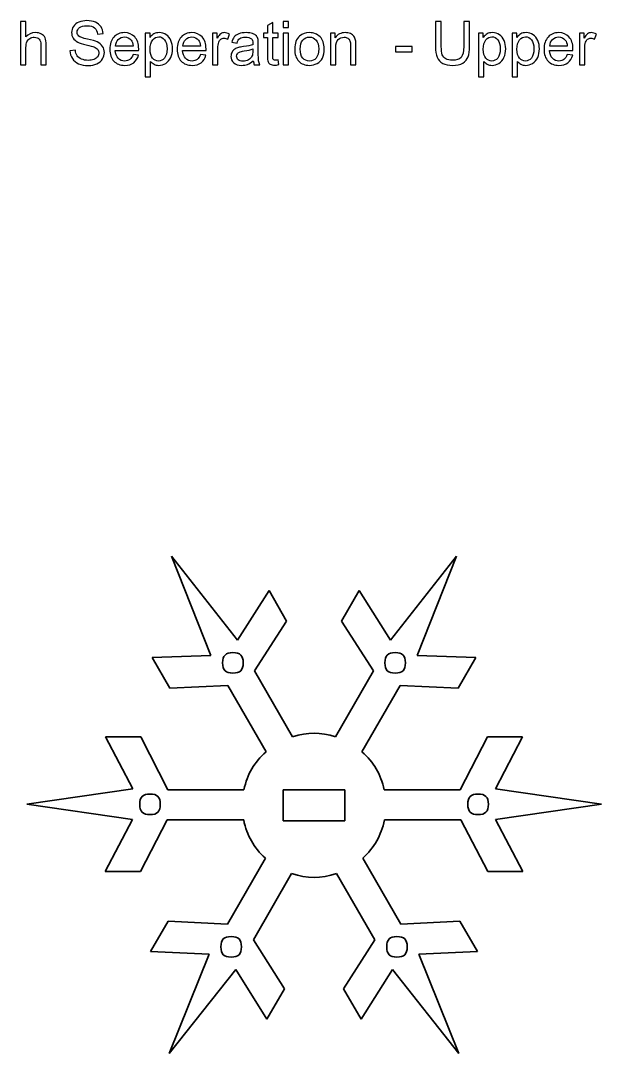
# Model space of a CAD drawing. Header units: centimetres. Extents: x -208 to 206, y -104 to 104.
# Drawn here: x 150.88 to 158.45, y 55.17 to 68.65 of the extents above; entities that cross this region are included whole.
import ezdxf

# ---------------------------------------------------------------- set-up
doc = ezdxf.new("R2010")
doc.units = ezdxf.units.CM
doc.header["$MEASUREMENT"] = 0
doc.layers.add('#Layer 1', color=7, linetype='Continuous')

msp = doc.modelspace()

# ---------------------------------------------------------------- linework, layer by layer
at = {"layer": '#Layer 1', "color": 8}
for points, knots in [([(150.87863, 68.07898), (150.87863, 68.07898), (150.87863, 68.64465), (150.87863, 68.64465), (150.87863, 68.64465), (150.87863, 68.64465), (150.94816, 68.64465), (150.94816, 68.64465), (150.94816, 68.64465), (150.94816, 68.64465), (150.94816, 68.44108), (150.94816, 68.44108), (150.94816, 68.44108), (150.98042, 68.47887), (151.0211, 68.4977), (151.07035, 68.4977), (151.07035, 68.4977), (151.1005, 68.4977), (151.12671, 68.49178), (151.14909, 68.47979), (151.14909, 68.47979), (151.17134, 68.46781), (151.18727, 68.45135), (151.19689, 68.43028), (151.19689, 68.43028), (151.2065, 68.40922), (151.21124, 68.37854), (151.21124, 68.33851), (151.21124, 68.33851), (151.21124, 68.33851), (151.21124, 68.07898), (151.21124, 68.07898), (151.21124, 68.07898), (151.21124, 68.07898), (151.14172, 68.07898), (151.14172, 68.07898), (151.14172, 68.07898), (151.14172, 68.07898), (151.14172, 68.33824), (151.14172, 68.33824), (151.14172, 68.33824), (151.14172, 68.37287), (151.13421, 68.39816), (151.11933, 68.41396), (151.11933, 68.41396), (151.10432, 68.42976), (151.08325, 68.43766), (151.05586, 68.43766), (151.05586, 68.43766), (151.03546, 68.43766), (151.01623, 68.43239), (150.99819, 68.42173), (150.99819, 68.42173), (150.98015, 68.41106), (150.96738, 68.39658), (150.95961, 68.37827), (150.95961, 68.37827), (150.95197, 68.3601), (150.94816, 68.33495), (150.94816, 68.30282), (150.94816, 68.30282), (150.94816, 68.30282), (150.94816, 68.07898), (150.94816, 68.07898), (150.94816, 68.07898), (150.94816, 68.07898), (150.87863, 68.07898), (150.87863, 68.07898)], [0, 0, 0, 0, 0.05555556, 0.05555556, 0.05555556, 0.05555556, 0.11111111, 0.11111111, 0.11111111, 0.11111111, 0.16666667, 0.16666667, 0.16666667, 0.16666667, 0.22222222, 0.22222222, 0.22222222, 0.22222222, 0.27777778, 0.27777778, 0.27777778, 0.27777778, 0.33333333, 0.33333333, 0.33333333, 0.33333333, 0.38888889, 0.38888889, 0.38888889, 0.38888889, 0.44444444, 0.44444444, 0.44444444, 0.44444444, 0.5, 0.5, 0.5, 0.5, 0.55555556, 0.55555556, 0.55555556, 0.55555556, 0.61111111, 0.61111111, 0.61111111, 0.61111111, 0.66666667, 0.66666667, 0.66666667, 0.66666667, 0.72222222, 0.72222222, 0.72222222, 0.72222222, 0.77777778, 0.77777778, 0.77777778, 0.77777778, 0.83333333, 0.83333333, 0.83333333, 0.83333333, 0.88888889, 0.88888889, 0.88888889, 0.88888889, 1, 1, 1, 1]), ([(151.52172, 68.26069), (151.52172, 68.26069), (151.59204, 68.26701), (151.59204, 68.26701), (151.59204, 68.26701), (151.59533, 68.23857), (151.6031, 68.21526), (151.61534, 68.19696), (151.61534, 68.19696), (151.62759, 68.17879), (151.64655, 68.16404), (151.67222, 68.15272), (151.67222, 68.15272), (151.6979, 68.14152), (151.72687, 68.13586), (151.759, 68.13586), (151.759, 68.13586), (151.78757, 68.13586), (151.81272, 68.14008), (151.83458, 68.14864), (151.83458, 68.14864), (151.85644, 68.15719), (151.87263, 68.16891), (151.8833, 68.18379), (151.8833, 68.18379), (151.89396, 68.19867), (151.89936, 68.21487), (151.89936, 68.23225), (151.89936, 68.23225), (151.89936, 68.24989), (151.89423, 68.2653), (151.88396, 68.2786), (151.88396, 68.2786), (151.87368, 68.29176), (151.8567, 68.30282), (151.833, 68.31191), (151.833, 68.31191), (151.81786, 68.3177), (151.78428, 68.32692), (151.73227, 68.33943), (151.73227, 68.33943), (151.68026, 68.35194), (151.64391, 68.36366), (151.62311, 68.37472), (151.62311, 68.37472), (151.59612, 68.38894), (151.5761, 68.40658), (151.56294, 68.42752), (151.56294, 68.42752), (151.54964, 68.44846), (151.54305, 68.47202), (151.54305, 68.49796), (151.54305, 68.49796), (151.54305, 68.52667), (151.55122, 68.5534), (151.56741, 68.57815), (151.56741, 68.57815), (151.58361, 68.60304), (151.60718, 68.62187), (151.63838, 68.63477), (151.63838, 68.63477), (151.66946, 68.64768), (151.70409, 68.65413), (151.74214, 68.65413), (151.74214, 68.65413), (151.78402, 68.65413), (151.82102, 68.64741), (151.85301, 68.63385), (151.85301, 68.63385), (151.88501, 68.62042), (151.90963, 68.60054), (151.92688, 68.5742), (151.92688, 68.5742), (151.94413, 68.548), (151.95335, 68.51824), (151.95466, 68.48506), (151.95466, 68.48506), (151.95466, 68.48506), (151.88277, 68.47953), (151.88277, 68.47953), (151.88277, 68.47953), (151.87895, 68.51521), (151.86592, 68.54221), (151.84366, 68.56038), (151.84366, 68.56038), (151.82141, 68.57868), (151.78849, 68.58777), (151.74504, 68.58777), (151.74504, 68.58777), (151.69974, 68.58777), (151.66669, 68.57947), (151.64602, 68.56288), (151.64602, 68.56288), (151.62535, 68.54629), (151.61495, 68.52627), (151.61495, 68.50284), (151.61495, 68.50284), (151.61495, 68.48256), (151.62232, 68.46584), (151.63694, 68.45267), (151.63694, 68.45267), (151.65142, 68.43963), (151.68895, 68.42607), (151.74978, 68.41238), (151.74978, 68.41238), (151.81061, 68.39855), (151.85235, 68.38657), (151.875, 68.3763), (151.875, 68.3763), (151.90779, 68.36116), (151.93215, 68.34206), (151.94782, 68.31876), (151.94782, 68.31876), (151.96349, 68.29558), (151.97125, 68.26885), (151.97125, 68.23857), (151.97125, 68.23857), (151.97125, 68.20841), (151.9627, 68.18024), (151.94545, 68.15364), (151.94545, 68.15364), (151.9282, 68.12704), (151.90357, 68.10637), (151.87131, 68.09162), (151.87131, 68.09162), (151.83905, 68.07687), (151.80284, 68.0695), (151.76242, 68.0695), (151.76242, 68.0695), (151.71133, 68.0695), (151.66854, 68.077), (151.63404, 68.09188), (151.63404, 68.09188), (151.59941, 68.10676), (151.57242, 68.12915), (151.5528, 68.15917), (151.5528, 68.15917), (151.53305, 68.18906), (151.52278, 68.2229), (151.52172, 68.26069)], [0, 0, 0, 0, 0.02777778, 0.02777778, 0.02777778, 0.02777778, 0.05555556, 0.05555556, 0.05555556, 0.05555556, 0.08333333, 0.08333333, 0.08333333, 0.08333333, 0.11111111, 0.11111111, 0.11111111, 0.11111111, 0.13888889, 0.13888889, 0.13888889, 0.13888889, 0.16666667, 0.16666667, 0.16666667, 0.16666667, 0.19444444, 0.19444444, 0.19444444, 0.19444444, 0.22222222, 0.22222222, 0.22222222, 0.22222222, 0.25, 0.25, 0.25, 0.25, 0.27777778, 0.27777778, 0.27777778, 0.27777778, 0.30555556, 0.30555556, 0.30555556, 0.30555556, 0.33333333, 0.33333333, 0.33333333, 0.33333333, 0.36111111, 0.36111111, 0.36111111, 0.36111111, 0.38888889, 0.38888889, 0.38888889, 0.38888889, 0.41666667, 0.41666667, 0.41666667, 0.41666667, 0.44444444, 0.44444444, 0.44444444, 0.44444444, 0.47222222, 0.47222222, 0.47222222, 0.47222222, 0.5, 0.5, 0.5, 0.5, 0.52777778, 0.52777778, 0.52777778, 0.52777778, 0.55555556, 0.55555556, 0.55555556, 0.55555556, 0.58333333, 0.58333333, 0.58333333, 0.58333333, 0.61111111, 0.61111111, 0.61111111, 0.61111111, 0.63888889, 0.63888889, 0.63888889, 0.63888889, 0.66666667, 0.66666667, 0.66666667, 0.66666667, 0.69444444, 0.69444444, 0.69444444, 0.69444444, 0.72222222, 0.72222222, 0.72222222, 0.72222222, 0.75, 0.75, 0.75, 0.75, 0.77777778, 0.77777778, 0.77777778, 0.77777778, 0.80555556, 0.80555556, 0.80555556, 0.80555556, 0.83333333, 0.83333333, 0.83333333, 0.83333333, 0.86111111, 0.86111111, 0.86111111, 0.86111111, 0.88888889, 0.88888889, 0.88888889, 0.88888889, 0.91666667, 0.91666667, 0.91666667, 0.91666667, 0.94444444, 0.94444444, 0.94444444, 0.94444444, 1, 1, 1, 1]), ([(154.23602, 68.141), (154.23602, 68.141), (154.2455, 68.07964), (154.2455, 68.07964), (154.2455, 68.07964), (154.22601, 68.07556), (154.2085, 68.07345), (154.19323, 68.07345), (154.19323, 68.07345), (154.16808, 68.07345), (154.14859, 68.0774), (154.13463, 68.08543), (154.13463, 68.08543), (154.12081, 68.09346), (154.11106, 68.10387), (154.1054, 68.1169), (154.1054, 68.1169), (154.09974, 68.12994), (154.09697, 68.15733), (154.09697, 68.19907), (154.09697, 68.19907), (154.09697, 68.19907), (154.09697, 68.43529), (154.09697, 68.43529), (154.09697, 68.43529), (154.09697, 68.43529), (154.04562, 68.43529), (154.04562, 68.43529), (154.04562, 68.43529), (154.04562, 68.43529), (154.04562, 68.48901), (154.04562, 68.48901), (154.04562, 68.48901), (154.04562, 68.48901), (154.09697, 68.48901), (154.09697, 68.48901), (154.09697, 68.48901), (154.09697, 68.48901), (154.09697, 68.5904), (154.09697, 68.5904), (154.09697, 68.5904), (154.09697, 68.5904), (154.1665, 68.63214), (154.1665, 68.63214), (154.1665, 68.63214), (154.1665, 68.63214), (154.1665, 68.48901), (154.1665, 68.48901), (154.1665, 68.48901), (154.1665, 68.48901), (154.23602, 68.48901), (154.23602, 68.48901), (154.23602, 68.48901), (154.23602, 68.48901), (154.23602, 68.43529), (154.23602, 68.43529), (154.23602, 68.43529), (154.23602, 68.43529), (154.1665, 68.43529), (154.1665, 68.43529), (154.1665, 68.43529), (154.1665, 68.43529), (154.1665, 68.19512), (154.1665, 68.19512), (154.1665, 68.19512), (154.1665, 68.17523), (154.16768, 68.16246), (154.17018, 68.1568), (154.17018, 68.1568), (154.17255, 68.15114), (154.1765, 68.14666), (154.18203, 68.14324), (154.18203, 68.14324), (154.18756, 68.13994), (154.19546, 68.13823), (154.20574, 68.13823), (154.20574, 68.13823), (154.21337, 68.13823), (154.22351, 68.13915), (154.23602, 68.141)], [0, 0, 0, 0, 0.04761905, 0.04761905, 0.04761905, 0.04761905, 0.0952381, 0.0952381, 0.0952381, 0.0952381, 0.14285714, 0.14285714, 0.14285714, 0.14285714, 0.19047619, 0.19047619, 0.19047619, 0.19047619, 0.23809524, 0.23809524, 0.23809524, 0.23809524, 0.28571429, 0.28571429, 0.28571429, 0.28571429, 0.33333333, 0.33333333, 0.33333333, 0.33333333, 0.38095238, 0.38095238, 0.38095238, 0.38095238, 0.42857143, 0.42857143, 0.42857143, 0.42857143, 0.47619048, 0.47619048, 0.47619048, 0.47619048, 0.52380952, 0.52380952, 0.52380952, 0.52380952, 0.57142857, 0.57142857, 0.57142857, 0.57142857, 0.61904762, 0.61904762, 0.61904762, 0.61904762, 0.66666667, 0.66666667, 0.66666667, 0.66666667, 0.71428571, 0.71428571, 0.71428571, 0.71428571, 0.76190476, 0.76190476, 0.76190476, 0.76190476, 0.80952381, 0.80952381, 0.80952381, 0.80952381, 0.85714286, 0.85714286, 0.85714286, 0.85714286, 0.9047619, 0.9047619, 0.9047619, 0.9047619, 1, 1, 1, 1]), ([(154.30462, 68.56564), (154.30462, 68.56564), (154.30462, 68.64465), (154.30462, 68.64465), (154.30462, 68.64465), (154.30462, 68.64465), (154.37415, 68.64465), (154.37415, 68.64465), (154.37415, 68.64465), (154.37415, 68.64465), (154.37415, 68.56564), (154.37415, 68.56564), (154.37415, 68.56564), (154.37415, 68.56564), (154.30462, 68.56564), (154.30462, 68.56564)], [0, 0, 0, 0, 0.2, 0.2, 0.2, 0.2, 0.4, 0.4, 0.4, 0.4, 0.6, 0.6, 0.6, 0.6, 1, 1, 1, 1]), ([(156.65972, 68.64465), (156.65972, 68.64465), (156.73478, 68.64465), (156.73478, 68.64465), (156.73478, 68.64465), (156.73478, 68.64465), (156.73478, 68.31797), (156.73478, 68.31797), (156.73478, 68.31797), (156.73478, 68.26108), (156.72832, 68.21592), (156.71555, 68.18248), (156.71555, 68.18248), (156.70265, 68.14916), (156.67947, 68.12191), (156.64603, 68.10097), (156.64603, 68.10097), (156.61245, 68.08003), (156.5686, 68.0695), (156.51409, 68.0695), (156.51409, 68.0695), (156.46129, 68.0695), (156.41797, 68.07858), (156.38439, 68.09689), (156.38439, 68.09689), (156.35068, 68.11519), (156.32672, 68.14152), (156.31237, 68.17615), (156.31237, 68.17615), (156.29802, 68.21079), (156.29077, 68.25806), (156.29077, 68.31797), (156.29077, 68.31797), (156.29077, 68.31797), (156.29077, 68.64465), (156.29077, 68.64465), (156.29077, 68.64465), (156.29077, 68.64465), (156.36583, 68.64465), (156.36583, 68.64465), (156.36583, 68.64465), (156.36583, 68.64465), (156.36583, 68.3181), (156.36583, 68.3181), (156.36583, 68.3181), (156.36583, 68.26898), (156.37044, 68.23264), (156.37952, 68.20947), (156.37952, 68.20947), (156.38861, 68.18616), (156.40414, 68.16812), (156.4264, 68.15561), (156.4264, 68.15561), (156.44852, 68.14297), (156.47564, 68.13665), (156.50764, 68.13665), (156.50764, 68.13665), (156.56242, 68.13665), (156.60152, 68.14916), (156.62483, 68.17405), (156.62483, 68.17405), (156.64813, 68.19907), (156.65972, 68.247), (156.65972, 68.3181), (156.65972, 68.3181), (156.65972, 68.3181), (156.65972, 68.64465), (156.65972, 68.64465)], [0, 0, 0, 0, 0.05555556, 0.05555556, 0.05555556, 0.05555556, 0.11111111, 0.11111111, 0.11111111, 0.11111111, 0.16666667, 0.16666667, 0.16666667, 0.16666667, 0.22222222, 0.22222222, 0.22222222, 0.22222222, 0.27777778, 0.27777778, 0.27777778, 0.27777778, 0.33333333, 0.33333333, 0.33333333, 0.33333333, 0.38888889, 0.38888889, 0.38888889, 0.38888889, 0.44444444, 0.44444444, 0.44444444, 0.44444444, 0.5, 0.5, 0.5, 0.5, 0.55555556, 0.55555556, 0.55555556, 0.55555556, 0.61111111, 0.61111111, 0.61111111, 0.61111111, 0.66666667, 0.66666667, 0.66666667, 0.66666667, 0.72222222, 0.72222222, 0.72222222, 0.72222222, 0.77777778, 0.77777778, 0.77777778, 0.77777778, 0.83333333, 0.83333333, 0.83333333, 0.83333333, 0.88888889, 0.88888889, 0.88888889, 0.88888889, 1, 1, 1, 1]), ([(152.34416, 68.21171), (152.34416, 68.21171), (152.41605, 68.20223), (152.41605, 68.20223), (152.41605, 68.20223), (152.40486, 68.16049), (152.38392, 68.12796), (152.35337, 68.10492), (152.35337, 68.10492), (152.32283, 68.08188), (152.28385, 68.07029), (152.23632, 68.07029), (152.23632, 68.07029), (152.17654, 68.07029), (152.12913, 68.08872), (152.09411, 68.12559), (152.09411, 68.12559), (152.05908, 68.16233), (152.04157, 68.21408), (152.04157, 68.28057), (152.04157, 68.28057), (152.04157, 68.34931), (152.05922, 68.40276), (152.09464, 68.44069), (152.09464, 68.44069), (152.13006, 68.47874), (152.17601, 68.4977), (152.2325, 68.4977), (152.2325, 68.4977), (152.28714, 68.4977), (152.33178, 68.47914), (152.36641, 68.44187), (152.36641, 68.44187), (152.40104, 68.40461), (152.41842, 68.3522), (152.41842, 68.28465), (152.41842, 68.28465), (152.41842, 68.28057), (152.41829, 68.27438), (152.41803, 68.26622), (152.41803, 68.26622), (152.41803, 68.26622), (152.11268, 68.26622), (152.11268, 68.26622), (152.11268, 68.26622), (152.11531, 68.22132), (152.12795, 68.18682), (152.15086, 68.16299), (152.15086, 68.16299), (152.17364, 68.13915), (152.20221, 68.12717), (152.23632, 68.12717), (152.23632, 68.12717), (152.26173, 68.12717), (152.28346, 68.13389), (152.30136, 68.14732), (152.30136, 68.14732), (152.3194, 68.16075), (152.33362, 68.18221), (152.34416, 68.21171)], [0, 0, 0, 0, 0.0625, 0.0625, 0.0625, 0.0625, 0.125, 0.125, 0.125, 0.125, 0.1875, 0.1875, 0.1875, 0.1875, 0.25, 0.25, 0.25, 0.25, 0.3125, 0.3125, 0.3125, 0.3125, 0.375, 0.375, 0.375, 0.375, 0.4375, 0.4375, 0.4375, 0.4375, 0.5, 0.5, 0.5, 0.5, 0.5625, 0.5625, 0.5625, 0.5625, 0.625, 0.625, 0.625, 0.625, 0.6875, 0.6875, 0.6875, 0.6875, 0.75, 0.75, 0.75, 0.75, 0.8125, 0.8125, 0.8125, 0.8125, 0.875, 0.875, 0.875, 0.875, 1, 1, 1, 1]), ([(152.50387, 67.92176), (152.50387, 67.92176), (152.50387, 68.48901), (152.50387, 68.48901), (152.50387, 68.48901), (152.50387, 68.48901), (152.56708, 68.48901), (152.56708, 68.48901), (152.56708, 68.48901), (152.56708, 68.48901), (152.56708, 68.43516), (152.56708, 68.43516), (152.56708, 68.43516), (152.58195, 68.45596), (152.59881, 68.47163), (152.61764, 68.48203), (152.61764, 68.48203), (152.63634, 68.49243), (152.65912, 68.4977), (152.68585, 68.4977), (152.68585, 68.4977), (152.72087, 68.4977), (152.75168, 68.48875), (152.77841, 68.47071), (152.77841, 68.47071), (152.80514, 68.4528), (152.82529, 68.42739), (152.83898, 68.39473), (152.83898, 68.39473), (152.85254, 68.36195), (152.85939, 68.32613), (152.85939, 68.28702), (152.85939, 68.28702), (152.85939, 68.24528), (152.85189, 68.20762), (152.83687, 68.17405), (152.83687, 68.17405), (152.82186, 68.1406), (152.80001, 68.11493), (152.7713, 68.09702), (152.7713, 68.09702), (152.74273, 68.07924), (152.71257, 68.07029), (152.68097, 68.07029), (152.68097, 68.07029), (152.6578, 68.07029), (152.63699, 68.07516), (152.61869, 68.08491), (152.61869, 68.08491), (152.60026, 68.09465), (152.58525, 68.10689), (152.5734, 68.12177), (152.5734, 68.12177), (152.5734, 68.12177), (152.5734, 67.92176), (152.5734, 67.92176), (152.5734, 67.92176), (152.5734, 67.92176), (152.50387, 67.92176), (152.50387, 67.92176)], [0, 0, 0, 0, 0.0625, 0.0625, 0.0625, 0.0625, 0.125, 0.125, 0.125, 0.125, 0.1875, 0.1875, 0.1875, 0.1875, 0.25, 0.25, 0.25, 0.25, 0.3125, 0.3125, 0.3125, 0.3125, 0.375, 0.375, 0.375, 0.375, 0.4375, 0.4375, 0.4375, 0.4375, 0.5, 0.5, 0.5, 0.5, 0.5625, 0.5625, 0.5625, 0.5625, 0.625, 0.625, 0.625, 0.625, 0.6875, 0.6875, 0.6875, 0.6875, 0.75, 0.75, 0.75, 0.75, 0.8125, 0.8125, 0.8125, 0.8125, 0.875, 0.875, 0.875, 0.875, 1, 1, 1, 1]), ([(153.22294, 68.21171), (153.22294, 68.21171), (153.29483, 68.20223), (153.29483, 68.20223), (153.29483, 68.20223), (153.28364, 68.16049), (153.2627, 68.12796), (153.23215, 68.10492), (153.23215, 68.10492), (153.20161, 68.08188), (153.16263, 68.07029), (153.1151, 68.07029), (153.1151, 68.07029), (153.05532, 68.07029), (153.00791, 68.08872), (152.97289, 68.12559), (152.97289, 68.12559), (152.93786, 68.16233), (152.92035, 68.21408), (152.92035, 68.28057), (152.92035, 68.28057), (152.92035, 68.34931), (152.938, 68.40276), (152.97342, 68.44069), (152.97342, 68.44069), (153.00884, 68.47874), (153.05479, 68.4977), (153.11128, 68.4977), (153.11128, 68.4977), (153.16592, 68.4977), (153.21056, 68.47914), (153.24519, 68.44187), (153.24519, 68.44187), (153.27982, 68.40461), (153.2972, 68.3522), (153.2972, 68.28465), (153.2972, 68.28465), (153.2972, 68.28057), (153.29707, 68.27438), (153.29681, 68.26622), (153.29681, 68.26622), (153.29681, 68.26622), (152.99146, 68.26622), (152.99146, 68.26622), (152.99146, 68.26622), (152.99409, 68.22132), (153.00673, 68.18682), (153.02964, 68.16299), (153.02964, 68.16299), (153.05242, 68.13915), (153.08099, 68.12717), (153.1151, 68.12717), (153.1151, 68.12717), (153.14051, 68.12717), (153.16224, 68.13389), (153.18014, 68.14732), (153.18014, 68.14732), (153.19818, 68.16075), (153.2124, 68.18221), (153.22294, 68.21171)], [0, 0, 0, 0, 0.0625, 0.0625, 0.0625, 0.0625, 0.125, 0.125, 0.125, 0.125, 0.1875, 0.1875, 0.1875, 0.1875, 0.25, 0.25, 0.25, 0.25, 0.3125, 0.3125, 0.3125, 0.3125, 0.375, 0.375, 0.375, 0.375, 0.4375, 0.4375, 0.4375, 0.4375, 0.5, 0.5, 0.5, 0.5, 0.5625, 0.5625, 0.5625, 0.5625, 0.625, 0.625, 0.625, 0.625, 0.6875, 0.6875, 0.6875, 0.6875, 0.75, 0.75, 0.75, 0.75, 0.8125, 0.8125, 0.8125, 0.8125, 0.875, 0.875, 0.875, 0.875, 1, 1, 1, 1]), ([(153.38186, 68.07898), (153.38186, 68.07898), (153.38186, 68.48901), (153.38186, 68.48901), (153.38186, 68.48901), (153.38186, 68.48901), (153.44428, 68.48901), (153.44428, 68.48901), (153.44428, 68.48901), (153.44428, 68.48901), (153.44428, 68.4262), (153.44428, 68.4262), (153.44428, 68.4262), (153.46021, 68.4553), (153.47496, 68.47453), (153.48852, 68.48374), (153.48852, 68.48374), (153.50208, 68.49309), (153.51696, 68.4977), (153.53316, 68.4977), (153.53316, 68.4977), (153.55659, 68.4977), (153.58043, 68.49033), (153.60465, 68.47571), (153.60465, 68.47571), (153.60465, 68.47571), (153.5799, 68.41159), (153.5799, 68.41159), (153.5799, 68.41159), (153.56305, 68.42107), (153.54619, 68.42581), (153.52934, 68.42581), (153.52934, 68.42581), (153.51419, 68.42581), (153.50063, 68.4212), (153.48865, 68.41211), (153.48865, 68.41211), (153.47667, 68.40303), (153.46811, 68.39039), (153.46297, 68.37419), (153.46297, 68.37419), (153.4552, 68.34957), (153.45139, 68.32258), (153.45139, 68.29321), (153.45139, 68.29321), (153.45139, 68.29321), (153.45139, 68.07898), (153.45139, 68.07898), (153.45139, 68.07898), (153.45139, 68.07898), (153.38186, 68.07898), (153.38186, 68.07898)], [0, 0, 0, 0, 0.07142857, 0.07142857, 0.07142857, 0.07142857, 0.14285714, 0.14285714, 0.14285714, 0.14285714, 0.21428571, 0.21428571, 0.21428571, 0.21428571, 0.28571429, 0.28571429, 0.28571429, 0.28571429, 0.35714286, 0.35714286, 0.35714286, 0.35714286, 0.42857143, 0.42857143, 0.42857143, 0.42857143, 0.5, 0.5, 0.5, 0.5, 0.57142857, 0.57142857, 0.57142857, 0.57142857, 0.64285714, 0.64285714, 0.64285714, 0.64285714, 0.71428571, 0.71428571, 0.71428571, 0.71428571, 0.78571429, 0.78571429, 0.78571429, 0.78571429, 0.85714286, 0.85714286, 0.85714286, 0.85714286, 1, 1, 1, 1]), ([(153.91356, 68.13033), (153.88775, 68.10834), (153.86286, 68.09294), (153.83903, 68.08385), (153.83903, 68.08385), (153.8152, 68.07477), (153.78965, 68.07029), (153.76226, 68.07029), (153.76226, 68.07029), (153.71723, 68.07029), (153.6826, 68.08122), (153.65837, 68.10321), (153.65837, 68.10321), (153.63415, 68.12507), (153.62203, 68.15311), (153.62203, 68.18722), (153.62203, 68.18722), (153.62203, 68.20723), (153.62664, 68.22553), (153.63573, 68.24212), (153.63573, 68.24212), (153.64494, 68.25871), (153.65692, 68.27188), (153.67167, 68.28189), (153.67167, 68.28189), (153.68655, 68.2919), (153.70314, 68.29953), (153.72171, 68.30467), (153.72171, 68.30467), (153.7354, 68.30822), (153.75607, 68.31165), (153.78359, 68.31507), (153.78359, 68.31507), (153.83969, 68.32165), (153.88116, 68.32969), (153.90763, 68.3389), (153.90763, 68.3389), (153.90789, 68.34838), (153.90803, 68.35444), (153.90803, 68.35694), (153.90803, 68.35694), (153.90803, 68.38512), (153.90144, 68.405), (153.88827, 68.41659), (153.88827, 68.41659), (153.8705, 68.43226), (153.84403, 68.44003), (153.80901, 68.44003), (153.80901, 68.44003), (153.77622, 68.44003), (153.75199, 68.43423), (153.73646, 68.42278), (153.73646, 68.42278), (153.72079, 68.41132), (153.70933, 68.39105), (153.70183, 68.36181), (153.70183, 68.36181), (153.70183, 68.36181), (153.63388, 68.37129), (153.63388, 68.37129), (153.63388, 68.37129), (153.64007, 68.40039), (153.65021, 68.42396), (153.66443, 68.44187), (153.66443, 68.44187), (153.67865, 68.45978), (153.69919, 68.47347), (153.72605, 68.48322), (153.72605, 68.48322), (153.75278, 68.49283), (153.78399, 68.4977), (153.81928, 68.4977), (153.81928, 68.4977), (153.8543, 68.4977), (153.88288, 68.49362), (153.90487, 68.48532), (153.90487, 68.48532), (153.92672, 68.47703), (153.94292, 68.46676), (153.95319, 68.45425), (153.95319, 68.45425), (153.96346, 68.44174), (153.9707, 68.42594), (153.97492, 68.40685), (153.97492, 68.40685), (153.97715, 68.395), (153.97834, 68.37366), (153.97834, 68.34299), (153.97834, 68.34299), (153.97834, 68.34299), (153.97834, 68.25081), (153.97834, 68.25081), (153.97834, 68.25081), (153.97834, 68.18643), (153.97979, 68.14574), (153.98268, 68.12849), (153.98268, 68.12849), (153.98545, 68.11124), (153.99124, 68.09478), (153.99967, 68.07898), (153.99967, 68.07898), (153.99967, 68.07898), (153.92699, 68.07898), (153.92699, 68.07898), (153.92699, 68.07898), (153.92001, 68.0936), (153.91553, 68.11071), (153.91356, 68.13033)], [0, 0, 0, 0, 0.03571429, 0.03571429, 0.03571429, 0.03571429, 0.07142857, 0.07142857, 0.07142857, 0.07142857, 0.10714286, 0.10714286, 0.10714286, 0.10714286, 0.14285714, 0.14285714, 0.14285714, 0.14285714, 0.17857143, 0.17857143, 0.17857143, 0.17857143, 0.21428571, 0.21428571, 0.21428571, 0.21428571, 0.25, 0.25, 0.25, 0.25, 0.28571429, 0.28571429, 0.28571429, 0.28571429, 0.32142857, 0.32142857, 0.32142857, 0.32142857, 0.35714286, 0.35714286, 0.35714286, 0.35714286, 0.39285714, 0.39285714, 0.39285714, 0.39285714, 0.42857143, 0.42857143, 0.42857143, 0.42857143, 0.46428571, 0.46428571, 0.46428571, 0.46428571, 0.5, 0.5, 0.5, 0.5, 0.53571429, 0.53571429, 0.53571429, 0.53571429, 0.57142857, 0.57142857, 0.57142857, 0.57142857, 0.60714286, 0.60714286, 0.60714286, 0.60714286, 0.64285714, 0.64285714, 0.64285714, 0.64285714, 0.67857143, 0.67857143, 0.67857143, 0.67857143, 0.71428571, 0.71428571, 0.71428571, 0.71428571, 0.75, 0.75, 0.75, 0.75, 0.78571429, 0.78571429, 0.78571429, 0.78571429, 0.82142857, 0.82142857, 0.82142857, 0.82142857, 0.85714286, 0.85714286, 0.85714286, 0.85714286, 0.89285714, 0.89285714, 0.89285714, 0.89285714, 0.92857143, 0.92857143, 0.92857143, 0.92857143, 1, 1, 1, 1]), ([(154.30462, 68.07898), (154.30462, 68.07898), (154.30462, 68.48901), (154.30462, 68.48901), (154.30462, 68.48901), (154.30462, 68.48901), (154.37415, 68.48901), (154.37415, 68.48901), (154.37415, 68.48901), (154.37415, 68.48901), (154.37415, 68.07898), (154.37415, 68.07898), (154.37415, 68.07898), (154.37415, 68.07898), (154.30462, 68.07898), (154.30462, 68.07898)], [0, 0, 0, 0, 0.2, 0.2, 0.2, 0.2, 0.4, 0.4, 0.4, 0.4, 0.6, 0.6, 0.6, 0.6, 1, 1, 1, 1]), ([(154.45407, 68.284), (154.45407, 68.35971), (154.47514, 68.4158), (154.51741, 68.45227), (154.51741, 68.45227), (154.55256, 68.48256), (154.59562, 68.4977), (154.64631, 68.4977), (154.64631, 68.4977), (154.70254, 68.4977), (154.74862, 68.47927), (154.78444, 68.4424), (154.78444, 68.4424), (154.82012, 68.40566), (154.83803, 68.3547), (154.83803, 68.28979), (154.83803, 68.28979), (154.83803, 68.23712), (154.83013, 68.19577), (154.81433, 68.16562), (154.81433, 68.16562), (154.79853, 68.13547), (154.77549, 68.11203), (154.7452, 68.09531), (154.7452, 68.09531), (154.71505, 68.07858), (154.682, 68.07029), (154.64631, 68.07029), (154.64631, 68.07029), (154.5889, 68.07029), (154.54256, 68.08859), (154.50714, 68.12533), (154.50714, 68.12533), (154.47172, 68.16207), (154.45407, 68.215), (154.45407, 68.284)], [0, 0, 0, 0, 0.1, 0.1, 0.1, 0.1, 0.2, 0.2, 0.2, 0.2, 0.3, 0.3, 0.3, 0.3, 0.4, 0.4, 0.4, 0.4, 0.5, 0.5, 0.5, 0.5, 0.6, 0.6, 0.6, 0.6, 0.7, 0.7, 0.7, 0.7, 0.8, 0.8, 0.8, 0.8, 1, 1, 1, 1]), ([(154.91953, 68.07898), (154.91953, 68.07898), (154.91953, 68.48901), (154.91953, 68.48901), (154.91953, 68.48901), (154.91953, 68.48901), (154.98195, 68.48901), (154.98195, 68.48901), (154.98195, 68.48901), (154.98195, 68.48901), (154.98195, 68.43081), (154.98195, 68.43081), (154.98195, 68.43081), (155.01197, 68.47545), (155.05542, 68.4977), (155.11217, 68.4977), (155.11217, 68.4977), (155.13693, 68.4977), (155.15957, 68.49322), (155.18025, 68.4844), (155.18025, 68.4844), (155.20092, 68.47558), (155.21646, 68.46386), (155.22673, 68.44951), (155.22673, 68.44951), (155.237, 68.43516), (155.24424, 68.41804), (155.24832, 68.39829), (155.24832, 68.39829), (155.25082, 68.38538), (155.25214, 68.36287), (155.25214, 68.33074), (155.25214, 68.33074), (155.25214, 68.33074), (155.25214, 68.07898), (155.25214, 68.07898), (155.25214, 68.07898), (155.25214, 68.07898), (155.18262, 68.07898), (155.18262, 68.07898), (155.18262, 68.07898), (155.18262, 68.07898), (155.18262, 68.32811), (155.18262, 68.32811), (155.18262, 68.32811), (155.18262, 68.35642), (155.17998, 68.37762), (155.17458, 68.39157), (155.17458, 68.39157), (155.16919, 68.40553), (155.15957, 68.41672), (155.14588, 68.42515), (155.14588, 68.42515), (155.13219, 68.43344), (155.11599, 68.43766), (155.09755, 68.43766), (155.09755, 68.43766), (155.06806, 68.43766), (155.04265, 68.42831), (155.02118, 68.40948), (155.02118, 68.40948), (154.99972, 68.39078), (154.98906, 68.3551), (154.98906, 68.30269), (154.98906, 68.30269), (154.98906, 68.30269), (154.98906, 68.07898), (154.98906, 68.07898), (154.98906, 68.07898), (154.98906, 68.07898), (154.91953, 68.07898), (154.91953, 68.07898)], [0, 0, 0, 0, 0.05263158, 0.05263158, 0.05263158, 0.05263158, 0.10526316, 0.10526316, 0.10526316, 0.10526316, 0.15789474, 0.15789474, 0.15789474, 0.15789474, 0.21052632, 0.21052632, 0.21052632, 0.21052632, 0.26315789, 0.26315789, 0.26315789, 0.26315789, 0.31578947, 0.31578947, 0.31578947, 0.31578947, 0.36842105, 0.36842105, 0.36842105, 0.36842105, 0.42105263, 0.42105263, 0.42105263, 0.42105263, 0.47368421, 0.47368421, 0.47368421, 0.47368421, 0.52631579, 0.52631579, 0.52631579, 0.52631579, 0.57894737, 0.57894737, 0.57894737, 0.57894737, 0.63157895, 0.63157895, 0.63157895, 0.63157895, 0.68421053, 0.68421053, 0.68421053, 0.68421053, 0.73684211, 0.73684211, 0.73684211, 0.73684211, 0.78947368, 0.78947368, 0.78947368, 0.78947368, 0.84210526, 0.84210526, 0.84210526, 0.84210526, 0.89473684, 0.89473684, 0.89473684, 0.89473684, 1, 1, 1, 1]), ([(156.85104, 67.92176), (156.85104, 67.92176), (156.85104, 68.48901), (156.85104, 68.48901), (156.85104, 68.48901), (156.85104, 68.48901), (156.91425, 68.48901), (156.91425, 68.48901), (156.91425, 68.48901), (156.91425, 68.48901), (156.91425, 68.43516), (156.91425, 68.43516), (156.91425, 68.43516), (156.92912, 68.45596), (156.94598, 68.47163), (156.96481, 68.48203), (156.96481, 68.48203), (156.98351, 68.49243), (157.00629, 68.4977), (157.03302, 68.4977), (157.03302, 68.4977), (157.06804, 68.4977), (157.09885, 68.48875), (157.12558, 68.47071), (157.12558, 68.47071), (157.15231, 68.4528), (157.17246, 68.42739), (157.18615, 68.39473), (157.18615, 68.39473), (157.19971, 68.36195), (157.20656, 68.32613), (157.20656, 68.28702), (157.20656, 68.28702), (157.20656, 68.24528), (157.19906, 68.20762), (157.18404, 68.17405), (157.18404, 68.17405), (157.16903, 68.1406), (157.14718, 68.11493), (157.11847, 68.09702), (157.11847, 68.09702), (157.0899, 68.07924), (157.05974, 68.07029), (157.02814, 68.07029), (157.02814, 68.07029), (157.00497, 68.07029), (156.98416, 68.07516), (156.96586, 68.08491), (156.96586, 68.08491), (156.94743, 68.09465), (156.93242, 68.10689), (156.92057, 68.12177), (156.92057, 68.12177), (156.92057, 68.12177), (156.92057, 67.92176), (156.92057, 67.92176), (156.92057, 67.92176), (156.92057, 67.92176), (156.85104, 67.92176), (156.85104, 67.92176)], [0, 0, 0, 0, 0.0625, 0.0625, 0.0625, 0.0625, 0.125, 0.125, 0.125, 0.125, 0.1875, 0.1875, 0.1875, 0.1875, 0.25, 0.25, 0.25, 0.25, 0.3125, 0.3125, 0.3125, 0.3125, 0.375, 0.375, 0.375, 0.375, 0.4375, 0.4375, 0.4375, 0.4375, 0.5, 0.5, 0.5, 0.5, 0.5625, 0.5625, 0.5625, 0.5625, 0.625, 0.625, 0.625, 0.625, 0.6875, 0.6875, 0.6875, 0.6875, 0.75, 0.75, 0.75, 0.75, 0.8125, 0.8125, 0.8125, 0.8125, 0.875, 0.875, 0.875, 0.875, 1, 1, 1, 1]), ([(157.29043, 67.92176), (157.29043, 67.92176), (157.29043, 68.48901), (157.29043, 68.48901), (157.29043, 68.48901), (157.29043, 68.48901), (157.35364, 68.48901), (157.35364, 68.48901), (157.35364, 68.48901), (157.35364, 68.48901), (157.35364, 68.43516), (157.35364, 68.43516), (157.35364, 68.43516), (157.36851, 68.45596), (157.38537, 68.47163), (157.4042, 68.48203), (157.4042, 68.48203), (157.4229, 68.49243), (157.44568, 68.4977), (157.47241, 68.4977), (157.47241, 68.4977), (157.50743, 68.4977), (157.53824, 68.48875), (157.56497, 68.47071), (157.56497, 68.47071), (157.5917, 68.4528), (157.61185, 68.42739), (157.62554, 68.39473), (157.62554, 68.39473), (157.6391, 68.36195), (157.64595, 68.32613), (157.64595, 68.28702), (157.64595, 68.28702), (157.64595, 68.24528), (157.63845, 68.20762), (157.62343, 68.17405), (157.62343, 68.17405), (157.60842, 68.1406), (157.58657, 68.11493), (157.55786, 68.09702), (157.55786, 68.09702), (157.52929, 68.07924), (157.49913, 68.07029), (157.46753, 68.07029), (157.46753, 68.07029), (157.44436, 68.07029), (157.42355, 68.07516), (157.40525, 68.08491), (157.40525, 68.08491), (157.38682, 68.09465), (157.37181, 68.10689), (157.35996, 68.12177), (157.35996, 68.12177), (157.35996, 68.12177), (157.35996, 67.92176), (157.35996, 67.92176), (157.35996, 67.92176), (157.35996, 67.92176), (157.29043, 67.92176), (157.29043, 67.92176)], [0, 0, 0, 0, 0.0625, 0.0625, 0.0625, 0.0625, 0.125, 0.125, 0.125, 0.125, 0.1875, 0.1875, 0.1875, 0.1875, 0.25, 0.25, 0.25, 0.25, 0.3125, 0.3125, 0.3125, 0.3125, 0.375, 0.375, 0.375, 0.375, 0.4375, 0.4375, 0.4375, 0.4375, 0.5, 0.5, 0.5, 0.5, 0.5625, 0.5625, 0.5625, 0.5625, 0.625, 0.625, 0.625, 0.625, 0.6875, 0.6875, 0.6875, 0.6875, 0.75, 0.75, 0.75, 0.75, 0.8125, 0.8125, 0.8125, 0.8125, 0.875, 0.875, 0.875, 0.875, 1, 1, 1, 1]), ([(158.0095, 68.21171), (158.0095, 68.21171), (158.08139, 68.20223), (158.08139, 68.20223), (158.08139, 68.20223), (158.0702, 68.16049), (158.04926, 68.12796), (158.01871, 68.10492), (158.01871, 68.10492), (157.98817, 68.08188), (157.94919, 68.07029), (157.90166, 68.07029), (157.90166, 68.07029), (157.84188, 68.07029), (157.79447, 68.08872), (157.75945, 68.12559), (157.75945, 68.12559), (157.72442, 68.16233), (157.70691, 68.21408), (157.70691, 68.28057), (157.70691, 68.28057), (157.70691, 68.34931), (157.72456, 68.40276), (157.75998, 68.44069), (157.75998, 68.44069), (157.7954, 68.47874), (157.84135, 68.4977), (157.89784, 68.4977), (157.89784, 68.4977), (157.95248, 68.4977), (157.99712, 68.47914), (158.03175, 68.44187), (158.03175, 68.44187), (158.06638, 68.40461), (158.08376, 68.3522), (158.08376, 68.28465), (158.08376, 68.28465), (158.08376, 68.28057), (158.08363, 68.27438), (158.08337, 68.26622), (158.08337, 68.26622), (158.08337, 68.26622), (157.77802, 68.26622), (157.77802, 68.26622), (157.77802, 68.26622), (157.78065, 68.22132), (157.79329, 68.18682), (157.8162, 68.16299), (157.8162, 68.16299), (157.83898, 68.13915), (157.86755, 68.12717), (157.90166, 68.12717), (157.90166, 68.12717), (157.92707, 68.12717), (157.9488, 68.13389), (157.9667, 68.14732), (157.9667, 68.14732), (157.98474, 68.16075), (157.99896, 68.18221), (158.0095, 68.21171)], [0, 0, 0, 0, 0.0625, 0.0625, 0.0625, 0.0625, 0.125, 0.125, 0.125, 0.125, 0.1875, 0.1875, 0.1875, 0.1875, 0.25, 0.25, 0.25, 0.25, 0.3125, 0.3125, 0.3125, 0.3125, 0.375, 0.375, 0.375, 0.375, 0.4375, 0.4375, 0.4375, 0.4375, 0.5, 0.5, 0.5, 0.5, 0.5625, 0.5625, 0.5625, 0.5625, 0.625, 0.625, 0.625, 0.625, 0.6875, 0.6875, 0.6875, 0.6875, 0.75, 0.75, 0.75, 0.75, 0.8125, 0.8125, 0.8125, 0.8125, 0.875, 0.875, 0.875, 0.875, 1, 1, 1, 1]), ([(158.16842, 68.07898), (158.16842, 68.07898), (158.16842, 68.48901), (158.16842, 68.48901), (158.16842, 68.48901), (158.16842, 68.48901), (158.23084, 68.48901), (158.23084, 68.48901), (158.23084, 68.48901), (158.23084, 68.48901), (158.23084, 68.4262), (158.23084, 68.4262), (158.23084, 68.4262), (158.24677, 68.4553), (158.26152, 68.47453), (158.27508, 68.48374), (158.27508, 68.48374), (158.28864, 68.49309), (158.30352, 68.4977), (158.31972, 68.4977), (158.31972, 68.4977), (158.34315, 68.4977), (158.36699, 68.49033), (158.39121, 68.47571), (158.39121, 68.47571), (158.39121, 68.47571), (158.36646, 68.41159), (158.36646, 68.41159), (158.36646, 68.41159), (158.34961, 68.42107), (158.33275, 68.42581), (158.3159, 68.42581), (158.3159, 68.42581), (158.30075, 68.42581), (158.28719, 68.4212), (158.27521, 68.41211), (158.27521, 68.41211), (158.26323, 68.40303), (158.25467, 68.39039), (158.24953, 68.37419), (158.24953, 68.37419), (158.24176, 68.34957), (158.23795, 68.32258), (158.23795, 68.29321), (158.23795, 68.29321), (158.23795, 68.29321), (158.23795, 68.07898), (158.23795, 68.07898), (158.23795, 68.07898), (158.23795, 68.07898), (158.16842, 68.07898), (158.16842, 68.07898)], [0, 0, 0, 0, 0.07142857, 0.07142857, 0.07142857, 0.07142857, 0.14285714, 0.14285714, 0.14285714, 0.14285714, 0.21428571, 0.21428571, 0.21428571, 0.21428571, 0.28571429, 0.28571429, 0.28571429, 0.28571429, 0.35714286, 0.35714286, 0.35714286, 0.35714286, 0.42857143, 0.42857143, 0.42857143, 0.42857143, 0.5, 0.5, 0.5, 0.5, 0.57142857, 0.57142857, 0.57142857, 0.57142857, 0.64285714, 0.64285714, 0.64285714, 0.64285714, 0.71428571, 0.71428571, 0.71428571, 0.71428571, 0.78571429, 0.78571429, 0.78571429, 0.78571429, 0.85714286, 0.85714286, 0.85714286, 0.85714286, 1, 1, 1, 1]), ([(152.11663, 68.3231), (152.11663, 68.3231), (152.34495, 68.3231), (152.34495, 68.3231), (152.34495, 68.3231), (152.34192, 68.3576), (152.3331, 68.38341), (152.31874, 68.40066), (152.31874, 68.40066), (152.29675, 68.42739), (152.26805, 68.44082), (152.23289, 68.44082), (152.23289, 68.44082), (152.20103, 68.44082), (152.1743, 68.43015), (152.15257, 68.40882), (152.15257, 68.40882), (152.13098, 68.38749), (152.119, 68.35892), (152.11663, 68.3231)], [0, 0, 0, 0, 0.16666667, 0.16666667, 0.16666667, 0.16666667, 0.33333333, 0.33333333, 0.33333333, 0.33333333, 0.5, 0.5, 0.5, 0.5, 0.66666667, 0.66666667, 0.66666667, 0.66666667, 1, 1, 1, 1]), ([(152.56708, 68.28149), (152.56708, 68.22896), (152.57774, 68.19011), (152.59894, 68.16496), (152.59894, 68.16496), (152.62027, 68.13981), (152.64608, 68.12717), (152.67636, 68.12717), (152.67636, 68.12717), (152.70718, 68.12717), (152.73351, 68.14021), (152.75537, 68.16628), (152.75537, 68.16628), (152.77736, 68.19235), (152.78829, 68.23264), (152.78829, 68.28729), (152.78829, 68.28729), (152.78829, 68.33943), (152.77762, 68.37841), (152.75616, 68.40434), (152.75616, 68.40434), (152.7347, 68.43028), (152.70915, 68.44319), (152.67939, 68.44319), (152.67939, 68.44319), (152.6499, 68.44319), (152.62383, 68.42936), (152.60118, 68.40184), (152.60118, 68.40184), (152.5784, 68.37419), (152.56708, 68.33416), (152.56708, 68.28149)], [0, 0, 0, 0, 0.11111111, 0.11111111, 0.11111111, 0.11111111, 0.22222222, 0.22222222, 0.22222222, 0.22222222, 0.33333333, 0.33333333, 0.33333333, 0.33333333, 0.44444444, 0.44444444, 0.44444444, 0.44444444, 0.55555556, 0.55555556, 0.55555556, 0.55555556, 0.66666667, 0.66666667, 0.66666667, 0.66666667, 0.77777778, 0.77777778, 0.77777778, 0.77777778, 1, 1, 1, 1]), ([(152.99541, 68.3231), (152.99541, 68.3231), (153.22373, 68.3231), (153.22373, 68.3231), (153.22373, 68.3231), (153.2207, 68.3576), (153.21188, 68.38341), (153.19752, 68.40066), (153.19752, 68.40066), (153.17553, 68.42739), (153.14683, 68.44082), (153.11167, 68.44082), (153.11167, 68.44082), (153.07981, 68.44082), (153.05308, 68.43015), (153.03135, 68.40882), (153.03135, 68.40882), (153.00976, 68.38749), (152.99778, 68.35892), (152.99541, 68.3231)], [0, 0, 0, 0, 0.16666667, 0.16666667, 0.16666667, 0.16666667, 0.33333333, 0.33333333, 0.33333333, 0.33333333, 0.5, 0.5, 0.5, 0.5, 0.66666667, 0.66666667, 0.66666667, 0.66666667, 1, 1, 1, 1]), ([(154.52517, 68.28386), (154.52517, 68.23146), (154.53663, 68.19222), (154.55954, 68.16628), (154.55954, 68.16628), (154.58258, 68.14021), (154.61142, 68.12717), (154.64631, 68.12717), (154.64631, 68.12717), (154.68081, 68.12717), (154.70952, 68.14021), (154.73256, 68.16641), (154.73256, 68.16641), (154.75547, 68.19261), (154.76693, 68.23251), (154.76693, 68.2861), (154.76693, 68.2861), (154.76693, 68.33666), (154.75534, 68.37498), (154.7323, 68.40092), (154.7323, 68.40092), (154.70925, 68.42699), (154.68055, 68.44003), (154.64631, 68.44003), (154.64631, 68.44003), (154.61142, 68.44003), (154.58258, 68.42712), (154.55954, 68.40118), (154.55954, 68.40118), (154.53663, 68.37525), (154.52517, 68.33614), (154.52517, 68.28386)], [0, 0, 0, 0, 0.11111111, 0.11111111, 0.11111111, 0.11111111, 0.22222222, 0.22222222, 0.22222222, 0.22222222, 0.33333333, 0.33333333, 0.33333333, 0.33333333, 0.44444444, 0.44444444, 0.44444444, 0.44444444, 0.55555556, 0.55555556, 0.55555556, 0.55555556, 0.66666667, 0.66666667, 0.66666667, 0.66666667, 0.77777778, 0.77777778, 0.77777778, 0.77777778, 1, 1, 1, 1]), ([(156.91425, 68.28149), (156.91425, 68.22896), (156.92491, 68.19011), (156.94611, 68.16496), (156.94611, 68.16496), (156.96744, 68.13981), (156.99325, 68.12717), (157.02353, 68.12717), (157.02353, 68.12717), (157.05435, 68.12717), (157.08068, 68.14021), (157.10254, 68.16628), (157.10254, 68.16628), (157.12453, 68.19235), (157.13546, 68.23264), (157.13546, 68.28729), (157.13546, 68.28729), (157.13546, 68.33943), (157.12479, 68.37841), (157.10333, 68.40434), (157.10333, 68.40434), (157.08187, 68.43028), (157.05632, 68.44319), (157.02656, 68.44319), (157.02656, 68.44319), (156.99707, 68.44319), (156.971, 68.42936), (156.94835, 68.40184), (156.94835, 68.40184), (156.92557, 68.37419), (156.91425, 68.33416), (156.91425, 68.28149)], [0, 0, 0, 0, 0.11111111, 0.11111111, 0.11111111, 0.11111111, 0.22222222, 0.22222222, 0.22222222, 0.22222222, 0.33333333, 0.33333333, 0.33333333, 0.33333333, 0.44444444, 0.44444444, 0.44444444, 0.44444444, 0.55555556, 0.55555556, 0.55555556, 0.55555556, 0.66666667, 0.66666667, 0.66666667, 0.66666667, 0.77777778, 0.77777778, 0.77777778, 0.77777778, 1, 1, 1, 1]), ([(157.35364, 68.28149), (157.35364, 68.22896), (157.3643, 68.19011), (157.3855, 68.16496), (157.3855, 68.16496), (157.40683, 68.13981), (157.43264, 68.12717), (157.46292, 68.12717), (157.46292, 68.12717), (157.49374, 68.12717), (157.52007, 68.14021), (157.54193, 68.16628), (157.54193, 68.16628), (157.56392, 68.19235), (157.57485, 68.23264), (157.57485, 68.28729), (157.57485, 68.28729), (157.57485, 68.33943), (157.56418, 68.37841), (157.54272, 68.40434), (157.54272, 68.40434), (157.52126, 68.43028), (157.49571, 68.44319), (157.46595, 68.44319), (157.46595, 68.44319), (157.43646, 68.44319), (157.41039, 68.42936), (157.38774, 68.40184), (157.38774, 68.40184), (157.36496, 68.37419), (157.35364, 68.33416), (157.35364, 68.28149)], [0, 0, 0, 0, 0.11111111, 0.11111111, 0.11111111, 0.11111111, 0.22222222, 0.22222222, 0.22222222, 0.22222222, 0.33333333, 0.33333333, 0.33333333, 0.33333333, 0.44444444, 0.44444444, 0.44444444, 0.44444444, 0.55555556, 0.55555556, 0.55555556, 0.55555556, 0.66666667, 0.66666667, 0.66666667, 0.66666667, 0.77777778, 0.77777778, 0.77777778, 0.77777778, 1, 1, 1, 1]), ([(157.78197, 68.3231), (157.78197, 68.3231), (158.01029, 68.3231), (158.01029, 68.3231), (158.01029, 68.3231), (158.00726, 68.3576), (157.99844, 68.38341), (157.98408, 68.40066), (157.98408, 68.40066), (157.96209, 68.42739), (157.93339, 68.44082), (157.89823, 68.44082), (157.89823, 68.44082), (157.86637, 68.44082), (157.83964, 68.43015), (157.81791, 68.40882), (157.81791, 68.40882), (157.79632, 68.38749), (157.78434, 68.35892), (157.78197, 68.3231)], [0, 0, 0, 0, 0.16666667, 0.16666667, 0.16666667, 0.16666667, 0.33333333, 0.33333333, 0.33333333, 0.33333333, 0.5, 0.5, 0.5, 0.5, 0.66666667, 0.66666667, 0.66666667, 0.66666667, 1, 1, 1, 1]), ([(153.90803, 68.28439), (153.88274, 68.27412), (153.84482, 68.26543), (153.79426, 68.25832), (153.79426, 68.25832), (153.76556, 68.25424), (153.74528, 68.24963), (153.73343, 68.24449), (153.73343, 68.24449), (153.72158, 68.23936), (153.71249, 68.23185), (153.70604, 68.22211), (153.70604, 68.22211), (153.69959, 68.21223), (153.6963, 68.2013), (153.6963, 68.18919), (153.6963, 68.18919), (153.6963, 68.17089), (153.70327, 68.15548), (153.71736, 68.14324), (153.71736, 68.14324), (153.73145, 68.13099), (153.75199, 68.1248), (153.77899, 68.1248), (153.77899, 68.1248), (153.80572, 68.1248), (153.82955, 68.1306), (153.85048, 68.14231), (153.85048, 68.14231), (153.87129, 68.1539), (153.88669, 68.16983), (153.89644, 68.18998), (153.89644, 68.18998), (153.90394, 68.20565), (153.90763, 68.22869), (153.90763, 68.25911), (153.90763, 68.25911), (153.90763, 68.25911), (153.90803, 68.28439), (153.90803, 68.28439)], [0, 0, 0, 0, 0.09090909, 0.09090909, 0.09090909, 0.09090909, 0.18181818, 0.18181818, 0.18181818, 0.18181818, 0.27272727, 0.27272727, 0.27272727, 0.27272727, 0.36363636, 0.36363636, 0.36363636, 0.36363636, 0.45454545, 0.45454545, 0.45454545, 0.45454545, 0.54545455, 0.54545455, 0.54545455, 0.54545455, 0.63636364, 0.63636364, 0.63636364, 0.63636364, 0.72727273, 0.72727273, 0.72727273, 0.72727273, 0.81818182, 0.81818182, 0.81818182, 0.81818182, 1, 1, 1, 1]), ([(155.77027, 68.24884), (155.77027, 68.24884), (155.77027, 68.31836), (155.77027, 68.31836), (155.77027, 68.31836), (155.77027, 68.31836), (155.98516, 68.31836), (155.98516, 68.31836), (155.98516, 68.31836), (155.98516, 68.31836), (155.98516, 68.24884), (155.98516, 68.24884), (155.98516, 68.24884), (155.98516, 68.24884), (155.77027, 68.24884), (155.77027, 68.24884)], [0, 0, 0, 0, 0.2, 0.2, 0.2, 0.2, 0.4, 0.4, 0.4, 0.4, 0.6, 0.6, 0.6, 0.6, 1, 1, 1, 1])]:
    msp.add_open_spline(points, degree=3, knots=knots, dxfattribs=at)
at = {"layer": '#Layer 1', "color": 127, "lineweight": 35}
for points in [[(152.84682, 61.66592), (152.84682, 61.66592), (153.36113, 60.36784), (153.36113, 60.36784)], [(152.84682, 61.66592), (152.84682, 61.66592), (153.70855, 60.56743), (153.70855, 60.56743)], [(156.56522, 61.66592), (156.56522, 61.66592), (155.7035, 60.56743), (155.7035, 60.56743)], [(156.56522, 61.66592), (156.56522, 61.66592), (156.05092, 60.36784), (156.05092, 60.36784)], [(153.70855, 60.56743), (153.70855, 60.56743), (154.11959, 61.21434), (154.11959, 61.21434)], [(154.11959, 61.21434), (154.11959, 61.21434), (154.3483, 60.81562), (154.3483, 60.81562)], [(155.29268, 61.21434), (155.29268, 61.21434), (155.06375, 60.81562), (155.06375, 60.81562)], [(155.7035, 60.56743), (155.7035, 60.56743), (155.29268, 61.21434), (155.29268, 61.21434)], [(154.3483, 60.81562), (154.3483, 60.81562), (153.92942, 60.16512), (153.92942, 60.16512)], [(155.06375, 60.81562), (155.06375, 60.81562), (155.48286, 60.16512), (155.48286, 60.16512)], [(153.36113, 60.36784), (153.36113, 60.36784), (152.59527, 60.33917), (152.59527, 60.33917)], [(152.59527, 60.33917), (152.59527, 60.33917), (152.8242, 59.94068), (152.8242, 59.94068)], [(156.05092, 60.36784), (156.05092, 60.36784), (156.817, 60.33917), (156.817, 60.33917)], [(156.817, 60.33917), (156.817, 60.33917), (156.58785, 59.94068), (156.58785, 59.94068)], [(154.42513, 59.30608), (154.42513, 59.30608), (153.92942, 60.16512), (153.92942, 60.16512)], [(154.98692, 59.30608), (154.98692, 59.30608), (155.48286, 60.16512), (155.48286, 60.16512)], [(152.8242, 59.94068), (152.8242, 59.94068), (153.58334, 59.97383), (153.58334, 59.97383)], [(153.58334, 59.97383), (153.58334, 59.97383), (154.08151, 59.11098), (154.08151, 59.11098)], [(155.82871, 59.97383), (155.82871, 59.97383), (155.33054, 59.11098), (155.33054, 59.11098)], [(156.58785, 59.94068), (156.58785, 59.94068), (155.82871, 59.97383), (155.82871, 59.97383)], [(154.98692, 59.30608), (154.79226, 59.36724), (154.61978, 59.36724), (154.42513, 59.30608)], [(151.98532, 59.30496), (151.98532, 59.30496), (152.44497, 59.30384), (152.44497, 59.30384)], [(152.34014, 58.62557), (152.34014, 58.62557), (151.98532, 59.30496), (151.98532, 59.30496)], [(152.44497, 59.30384), (152.44497, 59.30384), (152.79911, 58.61549), (152.79911, 58.61549)], [(156.96708, 59.30384), (156.96708, 59.30384), (156.61316, 58.61549), (156.61316, 58.61549)], [(157.42695, 59.30496), (157.42695, 59.30496), (156.96708, 59.30384), (156.96708, 59.30384)], [(157.07191, 58.62557), (157.07191, 58.62557), (157.42695, 59.30496), (157.42695, 59.30496)], [(154.08151, 59.11098), (153.92538, 58.97143), (153.83646, 58.82), (153.79076, 58.61549)], [(155.62129, 58.61549), (155.57582, 58.82), (155.48689, 58.97143), (155.33054, 59.11098)], [(150.95806, 58.42845), (150.95806, 58.42845), (152.34014, 58.62557), (152.34014, 58.62557)], [(153.79076, 58.61549), (153.79076, 58.61549), (152.79911, 58.61549), (152.79911, 58.61549)], [(154.97393, 58.61236), (154.97393, 58.61236), (154.30417, 58.61236), (154.30417, 58.61236)], [(154.30417, 58.61236), (154.30417, 58.61236), (154.30417, 58.2105), (154.30417, 58.2105)], [(155.10788, 58.61236), (155.10788, 58.61236), (154.43812, 58.61236), (154.43812, 58.61236)], [(155.10788, 58.2105), (155.10788, 58.2105), (155.10788, 58.61236), (155.10788, 58.61236)], [(155.62129, 58.61549), (155.62129, 58.61549), (156.61316, 58.61549), (156.61316, 58.61549)], [(158.45399, 58.42845), (158.45399, 58.42845), (157.07191, 58.62557), (157.07191, 58.62557)], [(150.95806, 58.42845), (150.95806, 58.42845), (152.33924, 58.22484), (152.33924, 58.22484)], [(158.45399, 58.42845), (158.45399, 58.42845), (157.07303, 58.22484), (157.07303, 58.22484)], [(152.33924, 58.22484), (152.33924, 58.22484), (151.98106, 57.54724), (151.98106, 57.54724)], [(152.44071, 57.54634), (152.44071, 57.54634), (152.7915, 58.22036), (152.7915, 58.22036)], [(152.7915, 58.22036), (152.7915, 58.22036), (153.78807, 58.22036), (153.78807, 58.22036)], [(153.78807, 58.22036), (153.83063, 58.0154), (153.91732, 57.86263), (154.07166, 57.72084)], [(154.30417, 58.2105), (154.30417, 58.2105), (155.10788, 58.2105), (155.10788, 58.2105)], [(155.34062, 57.72084), (155.49473, 57.86263), (155.58142, 58.0154), (155.6242, 58.22036)], [(156.62055, 58.22036), (156.62055, 58.22036), (155.6242, 58.22036), (155.6242, 58.22036)], [(156.97134, 57.54634), (156.97134, 57.54634), (156.62055, 58.22036), (156.62055, 58.22036)], [(157.07303, 58.22484), (157.07303, 58.22484), (157.43098, 57.54724), (157.43098, 57.54724)], [(154.07166, 57.72084), (154.07166, 57.72084), (153.57572, 56.8618), (153.57572, 56.8618)], [(155.34062, 57.72084), (155.34062, 57.72084), (155.83633, 56.8618), (155.83633, 56.8618)], [(151.98106, 57.54724), (151.98106, 57.54724), (152.44071, 57.54634), (152.44071, 57.54634)], [(153.91441, 56.65796), (153.91441, 56.65796), (154.41258, 57.5208), (154.41258, 57.5208)], [(154.41258, 57.5208), (154.61665, 57.4536), (154.79562, 57.4536), (154.99946, 57.5208)], [(155.49786, 56.65796), (155.49786, 56.65796), (154.99946, 57.5208), (154.99946, 57.5208)], [(157.43098, 57.54724), (157.43098, 57.54724), (156.97134, 57.54634), (156.97134, 57.54634)], [(152.57175, 56.50183), (152.57175, 56.50183), (152.8027, 56.89943), (152.8027, 56.89943)], [(152.8027, 56.89943), (152.8027, 56.89943), (153.57572, 56.8618), (153.57572, 56.8618)], [(156.60935, 56.89943), (156.60935, 56.89943), (155.83633, 56.8618), (155.83633, 56.8618)], [(156.8403, 56.50183), (156.8403, 56.50183), (156.60935, 56.89943), (156.60935, 56.89943)], [(154.32276, 56.01709), (154.32276, 56.01709), (153.91441, 56.65796), (153.91441, 56.65796)], [(155.08951, 56.01709), (155.08951, 56.01709), (155.49786, 56.65796), (155.49786, 56.65796)], [(153.33761, 56.46957), (153.33761, 56.46957), (152.57175, 56.50183), (152.57175, 56.50183)], [(156.07444, 56.46957), (156.07444, 56.46957), (156.8403, 56.50183), (156.8403, 56.50183)], [(152.81726, 55.17418), (152.81726, 55.17418), (153.33761, 56.46957), (153.33761, 56.46957)], [(156.59479, 55.17418), (156.59479, 55.17418), (156.07444, 56.46957), (156.07444, 56.46957)], [(152.81726, 55.17418), (152.81726, 55.17418), (153.68414, 56.26842), (153.68414, 56.26842)], [(153.68414, 56.26842), (153.68414, 56.26842), (154.09204, 55.61949), (154.09204, 55.61949)], [(155.72791, 56.26842), (155.72791, 56.26842), (155.32023, 55.61949), (155.32023, 55.61949)], [(156.59479, 55.17418), (156.59479, 55.17418), (155.72791, 56.26842), (155.72791, 56.26842)], [(154.09204, 55.61949), (154.09204, 55.61949), (154.32276, 56.01709), (154.32276, 56.01709)], [(155.32023, 55.61949), (155.32023, 55.61949), (155.08951, 56.01709), (155.08951, 56.01709)]]:
    msp.add_open_spline(points, degree=3, dxfattribs=at)
for points in [[(153.78158, 60.2713), (153.78158, 60.36605), (153.74238, 60.40525), (153.64762, 60.40525), (153.64762, 60.40525), (153.55287, 60.40525), (153.51367, 60.36605), (153.51367, 60.2713), (153.51367, 60.2713), (153.51367, 60.17655), (153.55287, 60.13735), (153.64762, 60.13735), (153.64762, 60.13735), (153.74238, 60.13735), (153.78158, 60.17655), (153.78158, 60.2713)], [(155.89838, 60.2713), (155.89838, 60.36605), (155.85918, 60.40525), (155.76442, 60.40525), (155.76442, 60.40525), (155.66967, 60.40525), (155.63047, 60.36605), (155.63047, 60.2713), (155.63047, 60.2713), (155.63047, 60.17655), (155.66967, 60.13735), (155.76442, 60.13735), (155.76442, 60.13735), (155.85918, 60.13735), (155.89838, 60.17655), (155.89838, 60.2713)], [(152.7001, 58.42464), (152.7001, 58.5194), (152.6609, 58.5586), (152.56615, 58.5586), (152.56615, 58.5586), (152.4714, 58.5586), (152.4322, 58.5194), (152.4322, 58.42464), (152.4322, 58.42464), (152.4322, 58.32989), (152.4714, 58.29069), (152.56615, 58.29069), (152.56615, 58.29069), (152.6609, 58.29069), (152.7001, 58.32989), (152.7001, 58.42464)], [(156.97985, 58.42464), (156.97985, 58.5194), (156.94065, 58.5586), (156.8459, 58.5586), (156.8459, 58.5586), (156.75114, 58.5586), (156.71194, 58.5194), (156.71194, 58.42464), (156.71194, 58.42464), (156.71194, 58.32989), (156.75114, 58.29069), (156.8459, 58.29069), (156.8459, 58.29069), (156.94065, 58.29069), (156.97985, 58.32989), (156.97985, 58.42464)], [(153.7585, 56.56477), (153.7585, 56.65952), (153.7193, 56.69872), (153.62455, 56.69872), (153.62455, 56.69872), (153.5298, 56.69872), (153.4906, 56.65952), (153.4906, 56.56477), (153.4906, 56.56477), (153.4906, 56.47002), (153.5298, 56.43082), (153.62455, 56.43082), (153.62455, 56.43082), (153.7193, 56.43082), (153.7585, 56.47002), (153.7585, 56.56477)], [(155.92145, 56.56477), (155.92145, 56.65952), (155.88225, 56.69872), (155.7875, 56.69872), (155.7875, 56.69872), (155.69274, 56.69872), (155.65354, 56.65952), (155.65354, 56.56477), (155.65354, 56.56477), (155.65354, 56.47002), (155.69274, 56.43082), (155.7875, 56.43082), (155.7875, 56.43082), (155.88225, 56.43082), (155.92145, 56.47002), (155.92145, 56.56477)]]:
    msp.add_open_spline(points, degree=3, knots=[0, 0, 0, 0, 0.2, 0.2, 0.2, 0.2, 0.4, 0.4, 0.4, 0.4, 0.6, 0.6, 0.6, 0.6, 1, 1, 1, 1], dxfattribs=at)

doc.saveas('drawing.dxf')
